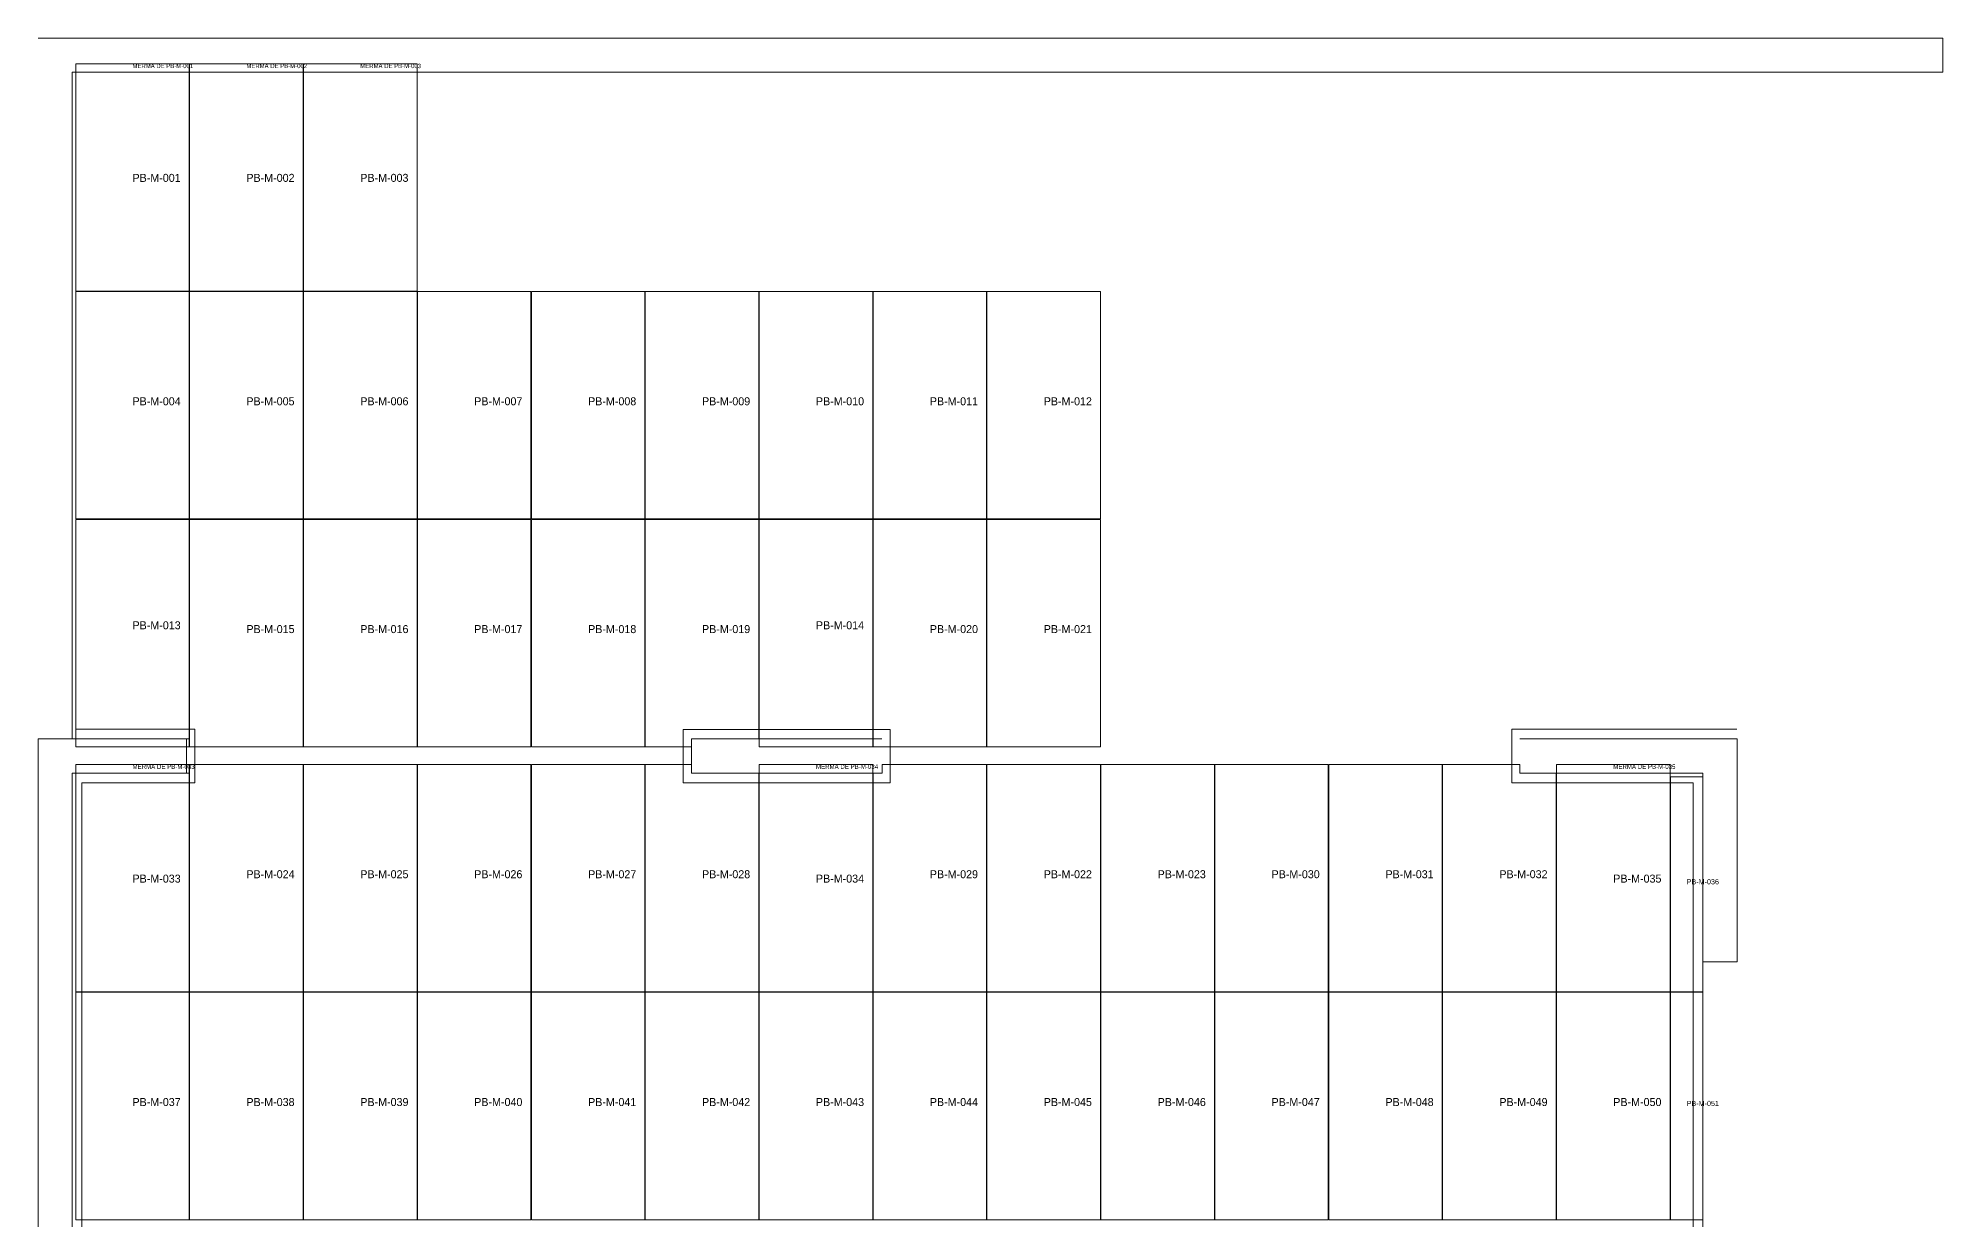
# Model space of a CAD drawing. Header units: metres. Extents: x 272.3 to 354.7, y -132.1 to -56.9.
# Drawn here: x 272.27 to 282.27, y -63.08 to -56.87 of the extents above; entities that cross this region are included whole.
import ezdxf

# ---------------------------------------------------------------- set-up
doc = ezdxf.new("R2010")
doc.units = ezdxf.units.M
for name, color, linetype, lineweight, plot in [('ETIQUETAS', 7, 'Continuous', 0, False), ('MORET-COMPLETAS', 30, 'Continuous', 0, False), ('MORET-RECORTES', 40, 'Continuous', 0, False), ('MUROS', 8, 'Continuous', 0, False), ('PLAN-CORTE-DESPERDICIO', 1, 'Continuous', 0, False), ('ZOCLO', 3, 'Continuous', 0, False)]:
    doc.layers.add(name, color=color, linetype=linetype, lineweight=lineweight, plot=plot)

msp = doc.modelspace()

# ---------------------------------------------------------------- linework, layer by layer
at = {"layer": 'MORET-COMPLETAS'}
for points in [[(272.471, -59.397), (273.067, -59.397), (273.067, -58.203), (272.471, -58.203)], [(273.069, -59.397), (273.665, -59.397), (273.665, -58.203), (273.069, -58.203)], [(273.667, -59.397), (274.263, -59.397), (274.263, -58.203), (273.667, -58.203)], [(274.265, -59.397), (274.861, -59.397), (274.861, -58.203), (274.265, -58.203)], [(274.863, -59.397), (275.459, -59.397), (275.459, -58.203), (274.863, -58.203)], [(275.461, -59.397), (276.057, -59.397), (276.057, -58.203), (275.461, -58.203)], [(276.059, -59.397), (276.655, -59.397), (276.655, -58.203), (276.059, -58.203)], [(276.657, -59.397), (277.253, -59.397), (277.253, -58.203), (276.657, -58.203)], [(277.255, -59.397), (277.851, -59.397), (277.851, -58.203), (277.255, -58.203)], [(273.069, -60.593), (273.665, -60.593), (273.665, -59.399), (273.069, -59.399)], [(273.667, -60.593), (274.263, -60.593), (274.263, -59.399), (273.667, -59.399)], [(274.265, -60.593), (274.861, -60.593), (274.861, -59.399), (274.265, -59.399)], [(274.863, -60.593), (275.459, -60.593), (275.459, -59.399), (274.863, -59.399)], [(276.657, -60.593), (277.253, -60.593), (277.253, -59.399), (276.657, -59.399)], [(277.255, -60.593), (277.851, -60.593), (277.851, -59.399), (277.255, -59.399)], [(272.471, -63.076), (273.067, -63.076), (273.067, -61.882), (272.471, -61.882)], [(273.069, -63.076), (273.665, -63.076), (273.665, -61.882), (273.069, -61.882)], [(273.667, -63.076), (274.263, -63.076), (274.263, -61.882), (273.667, -61.882)], [(274.265, -63.076), (274.861, -63.076), (274.861, -61.882), (274.265, -61.882)], [(274.863, -63.076), (275.459, -63.076), (275.459, -61.882), (274.863, -61.882)], [(275.461, -63.076), (276.057, -63.076), (276.057, -61.882), (275.461, -61.882)], [(276.059, -63.076), (276.655, -63.076), (276.655, -61.882), (276.059, -61.882)], [(276.657, -63.076), (277.253, -63.076), (277.253, -61.882), (276.657, -61.882)], [(277.255, -63.076), (277.851, -63.076), (277.851, -61.882), (277.255, -61.882)], [(277.853, -63.076), (278.449, -63.076), (278.449, -61.882), (277.853, -61.882)], [(278.451, -63.076), (279.047, -63.076), (279.047, -61.882), (278.451, -61.882)], [(279.049, -63.076), (279.645, -63.076), (279.645, -61.882), (279.049, -61.882)], [(279.647, -63.076), (280.243, -63.076), (280.243, -61.882), (279.647, -61.882)], [(280.245, -63.076), (280.841, -63.076), (280.841, -61.882), (280.245, -61.882)]]:
    msp.add_lwpolyline(points, close=True, dxfattribs=at)
at = {"layer": 'MORET-RECORTES'}
for points in [[(272.471, -58.201), (273.067, -58.201), (273.067, -57.052), (272.471, -57.052)], [(273.069, -58.201), (273.665, -58.201), (273.665, -57.052), (273.069, -57.052)], [(273.667, -58.201), (274.263, -58.201), (274.263, -57.052), (273.667, -57.052)], [(272.471, -60.552), (273.067, -60.552), (273.067, -59.399), (272.471, -59.399)], [(275.461, -60.593), (275.461, -59.399), (276.057, -59.399), (276.057, -60.552), (275.704, -60.552), (275.704, -60.593)], [(276.059, -60.552), (276.655, -60.552), (276.655, -59.399), (276.059, -59.399)], [(273.069, -61.88), (273.665, -61.88), (273.665, -60.686), (273.069, -60.686)], [(273.667, -61.88), (274.263, -61.88), (274.263, -60.686), (273.667, -60.686)], [(274.265, -61.88), (274.861, -61.88), (274.861, -60.686), (274.265, -60.686)], [(274.863, -61.88), (275.459, -61.88), (275.459, -60.686), (274.863, -60.686)], [(276.057, -61.88), (275.461, -61.88), (275.461, -60.686), (275.704, -60.686), (275.704, -60.732), (276.057, -60.732)], [(277.253, -60.686), (277.253, -61.88), (276.657, -61.88), (276.657, -60.732), (276.704, -60.732), (276.704, -60.686)], [(277.255, -61.88), (277.851, -61.88), (277.851, -60.686), (277.255, -60.686)], [(277.853, -61.88), (278.449, -61.88), (278.449, -60.686), (277.853, -60.686)], [(278.451, -61.88), (279.047, -61.88), (279.047, -60.686), (278.451, -60.686)], [(279.049, -61.88), (279.645, -61.88), (279.645, -60.686), (279.049, -60.686)], [(280.243, -61.88), (279.647, -61.88), (279.647, -60.686), (280.053, -60.686), (280.053, -60.732), (280.243, -60.732)], [(272.471, -61.88), (273.067, -61.88), (273.067, -60.732), (272.471, -60.732)], [(276.059, -61.88), (276.655, -61.88), (276.655, -60.732), (276.059, -60.732)], [(280.245, -61.88), (280.841, -61.88), (280.841, -60.732), (280.245, -60.732)], [(280.843, -61.88), (281.014, -61.88), (281.014, -60.751), (280.843, -60.751)], [(280.843, -63.076), (281.014, -63.076), (281.014, -61.882), (280.843, -61.882)]]:
    msp.add_lwpolyline(points, close=True, dxfattribs=at)
at = {"layer": 'MUROS'}
for p, q in [((282.273, -56.872), (272.273, -56.872)), ((282.273, -57.052), (282.273, -56.872)), ((272.453, -60.552), (272.453, -57.052)), ((272.453, -57.052), (282.273, -57.052)), ((272.273, -60.552), (272.453, -60.552)), ((272.273, -72.272), (272.273, -60.552)), ((272.273, -60.552), (273.053, -60.552)), ((273.053, -60.552), (273.053, -60.732)), ((276.703, -60.552), (275.703, -60.552)), ((275.703, -60.552), (275.703, -60.732)), ((280.053, -60.552), (281.193, -60.552)), ((281.193, -60.552), (281.193, -61.722)), ((273.053, -60.732), (272.453, -60.732)), ((272.453, -60.732), (272.453, -70.692)), ((275.703, -60.732), (276.703, -60.732)), ((281.013, -60.732), (280.053, -60.732)), ((281.013, -61.722), (281.013, -60.732)), ((281.013, -63.872), (281.013, -61.722)), ((281.013, -61.722), (281.193, -61.722)), ((281.193, -61.722), (281.013, -61.722))]:
    msp.add_line(p, q, dxfattribs=at)
at = {"layer": 'PLAN-CORTE-DESPERDICIO'}
for points in [[(272.471, -57.052), (273.067, -57.052), (273.067, -57.007), (272.471, -57.007)], [(273.069, -57.052), (273.665, -57.052), (273.665, -57.007), (273.069, -57.007)], [(273.667, -57.052), (274.263, -57.052), (274.263, -57.007), (273.667, -57.007)], [(272.471, -60.593), (273.067, -60.593), (273.067, -60.552), (272.471, -60.552)], [(276.059, -60.593), (276.655, -60.593), (276.655, -60.552), (276.059, -60.552)], [(272.471, -60.732), (273.067, -60.732), (273.067, -60.686), (272.471, -60.686)], [(276.059, -60.732), (276.655, -60.732), (276.655, -60.686), (276.059, -60.686)], [(280.245, -60.732), (280.841, -60.732), (280.841, -60.686), (280.245, -60.686)]]:
    msp.add_lwpolyline(points, close=True, dxfattribs=at)
at = {"layer": 'ZOCLO'}
for p, q in [((273.096, -60.5), (272.47, -60.5)), ((273.096, -60.577), (273.096, -60.5)), ((273.096, -60.782), (273.096, -60.5)), ((281.191, -60.5), (280.01, -60.5)), ((280.01, -60.5), (280.01, -60.782)), ((275.66, -60.581), (275.66, -60.502)), ((275.66, -60.502), (276.746, -60.502)), ((275.66, -60.782), (275.66, -60.581)), ((276.746, -60.502), (276.746, -60.782)), ((272.503, -70.642), (272.503, -60.782)), ((272.503, -60.782), (273.053, -60.782)), ((272.503, -60.782), (273.096, -60.782)), ((276.746, -60.782), (275.66, -60.782)), ((280.01, -60.782), (280.963, -60.782)), ((280.963, -60.782), (280.053, -60.782)), ((280.963, -64.392), (280.963, -60.782))]:
    msp.add_line(p, q, dxfattribs=at)

# ---------------------------------------------------------------- texts
at = {"layer": 'ETIQUETAS'}
for s, height, p in [('PB-M-001', 0.042, (272.769, -57.627)), ('PB-M-002', 0.042, (273.367, -57.627)), ('PB-M-003', 0.042, (273.965, -57.627)), ('PB-M-004', 0.042, (272.769, -58.8)), ('PB-M-005', 0.042, (273.367, -58.8)), ('PB-M-006', 0.042, (273.965, -58.8)), ('PB-M-007', 0.042, (274.563, -58.8)), ('PB-M-008', 0.042, (275.161, -58.8)), ('PB-M-009', 0.042, (275.759, -58.8)), ('PB-M-010', 0.042, (276.357, -58.8)), ('PB-M-011', 0.042, (276.955, -58.8)), ('PB-M-012', 0.042, (277.553, -58.8)), ('PB-M-013', 0.042, (272.769, -59.976)), ('PB-M-015', 0.042, (273.367, -59.996)), ('PB-M-016', 0.042, (273.965, -59.996)), ('PB-M-017', 0.042, (274.563, -59.996)), ('PB-M-018', 0.042, (275.161, -59.996)), ('PB-M-019', 0.042, (275.759, -59.996)), ('PB-M-014', 0.042, (276.357, -59.976)), ('PB-M-020', 0.042, (276.955, -59.996)), ('PB-M-021', 0.042, (277.553, -59.996)), ('PB-M-033', 0.042, (272.769, -61.306)), ('PB-M-024', 0.042, (273.367, -61.283)), ('PB-M-025', 0.042, (273.965, -61.283)), ('PB-M-026', 0.042, (274.563, -61.283)), ('PB-M-027', 0.042, (275.161, -61.283)), ('PB-M-028', 0.042, (275.759, -61.283)), ('PB-M-034', 0.042, (276.357, -61.306)), ('PB-M-029', 0.042, (276.955, -61.283)), ('PB-M-022', 0.042, (277.553, -61.283)), ('PB-M-023', 0.042, (278.151, -61.283)), ('PB-M-030', 0.042, (278.749, -61.283)), ('PB-M-031', 0.042, (279.347, -61.283)), ('PB-M-032', 0.042, (279.945, -61.283)), ('PB-M-035', 0.042, (280.543, -61.306)), ('PB-M-036', 0.0273, (280.928, -61.315)), ('PB-M-037', 0.042, (272.769, -62.479)), ('PB-M-038', 0.042, (273.367, -62.479)), ('PB-M-039', 0.042, (273.965, -62.479)), ('PB-M-040', 0.042, (274.563, -62.479)), ('PB-M-041', 0.042, (275.161, -62.479)), ('PB-M-042', 0.042, (275.759, -62.479)), ('PB-M-043', 0.042, (276.357, -62.479)), ('PB-M-044', 0.042, (276.955, -62.479)), ('PB-M-045', 0.042, (277.553, -62.479)), ('PB-M-046', 0.042, (278.151, -62.479)), ('PB-M-047', 0.042, (278.749, -62.479)), ('PB-M-048', 0.042, (279.347, -62.479)), ('PB-M-049', 0.042, (279.945, -62.479)), ('PB-M-050', 0.042, (280.543, -62.479)), ('PB-M-051', 0.0273, (280.928, -62.479))]:
    msp.add_text(s, height=height, dxfattribs=at).set_placement(p)
at = {"layer": 'PLAN-CORTE-DESPERDICIO'}
for s, height, p in [('MERMA DE PB-M-001', 0.0227, (272.769, -57.03)), ('MERMA DE PB-M-002', 0.0227, (273.367, -57.03)), ('MERMA DE PB-M-003', 0.0227, (273.965, -57.03)), ('MERMA DE PB-M-033', 0.02325, (272.769, -60.709)), ('MERMA DE PB-M-034', 0.02325, (276.357, -60.709)), ('MERMA DE PB-M-035', 0.02325, (280.543, -60.709))]:
    msp.add_text(s, height=height, dxfattribs=at).set_placement(p)

doc.saveas('drawing.dxf')
